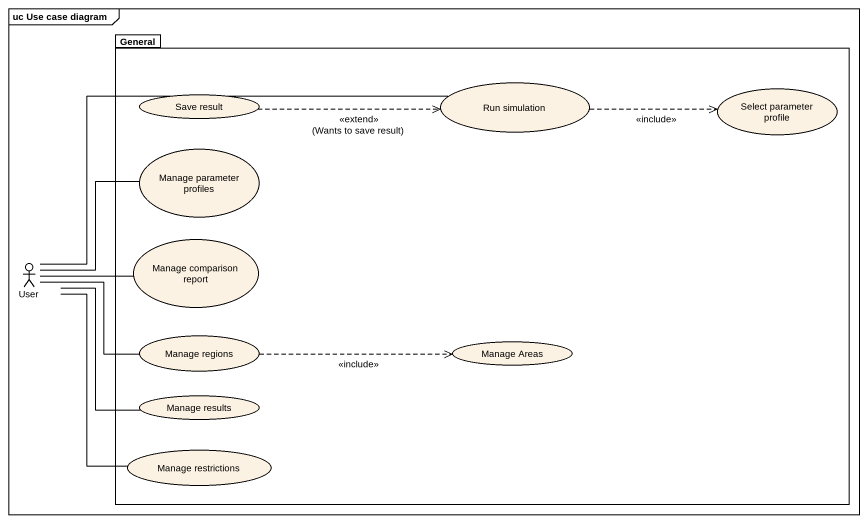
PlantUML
@startuml
mainframe uc Use case diagram
package General {
  usecase "Run simulation" as Run_simulation
  usecase "Save result" as Save_result
  usecase "Select parameter profile" as Select_parameter_profile
  usecase "Manage parameter profiles" as Manage_parameter_profiles
  usecase "Manage comparison report" as Manage_comparison_report
  usecase "Manage regions" as Manage_regions
  usecase "Manage Areas" as Manage_Areas
  usecase "Manage results" as Manage_results
  usecase "Manage restrictions" as Manage_restrictions
}
actor User
Run_simulation .right.> Select_parameter_profile : <<include>>
Save_result .right.> Run_simulation : <<extend>>\n(Wants to save result)
User -right- Run_simulation
User -right- Manage_parameter_profiles
User -right- Manage_comparison_report
User -right- Manage_regions
User -- Manage_results
User -- Manage_restrictions
Manage_regions .right.> Manage_Areas : <<include>>
@enduml
